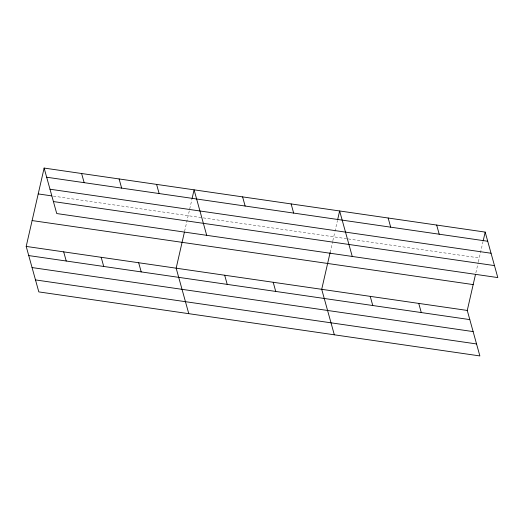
<?xml version="1.0" encoding="UTF-8"?>
<svg xmlns="http://www.w3.org/2000/svg" width="524" height="524" viewBox="0 0 524 524"><rect width="100%" height="100%" fill="white"/><g stroke="black" fill="none" stroke-linecap="round" stroke-linejoin="round"><path stroke-width="0.39" stroke-dasharray="2.62 1.97" d="M184.586 231.366L191.935 199.238M330.133 252.489L332.642 241.525M332.825 240.739L334.797 232.119M334.974 231.339L337.482 220.368M475.864 272.84L478.196 262.655M478.373 261.869L483.036 241.499M53.363 196.12L347.464 238.82M348.277 238.937L479.27 257.952"/><path stroke-width="0.79" d="M475.504 274.406L467.264 310.45L479.873 355.934L38.815 291.901L26.2 246.418L44.127 168.066L485.185 232.099L497.8 277.582L56.736 213.55L44.127 168.066M184.409 232.145L176.162 268.19L188.778 313.673M192.112 198.452L194.083 189.839L206.698 235.322M330.133 252.489L321.71 289.32L334.325 334.803M337.666 219.582L339.637 210.969L352.252 256.452M483.213 240.713L485.185 232.099M46.662 177.223L487.726 241.256M49.99 189.21L491.047 253.243M38.206 193.919L51.771 195.891M53.415 201.563L494.473 265.596M32.115 220.565L473.179 284.591M26.2 246.418L467.264 310.45M28.741 255.574L469.799 319.607M32.062 267.561L473.126 331.594M35.488 279.914L476.552 343.947M436.669 225.051L439.21 234.208M418.741 303.403L421.283 312.559M388.153 218.01L390.694 227.167M370.226 296.361L372.767 305.518M291.121 203.921L293.656 213.078M273.194 282.272L275.735 291.436M242.599 196.88L245.14 206.037M224.678 275.231L227.219 284.388M156.597 184.396L159.132 193.553M119.105 178.953L121.647 188.109M138.67 262.747L141.211 271.904M81.613 173.51L84.154 182.666M101.178 257.304L103.719 266.461M63.692 251.861L66.227 261.017"/></g></svg>
